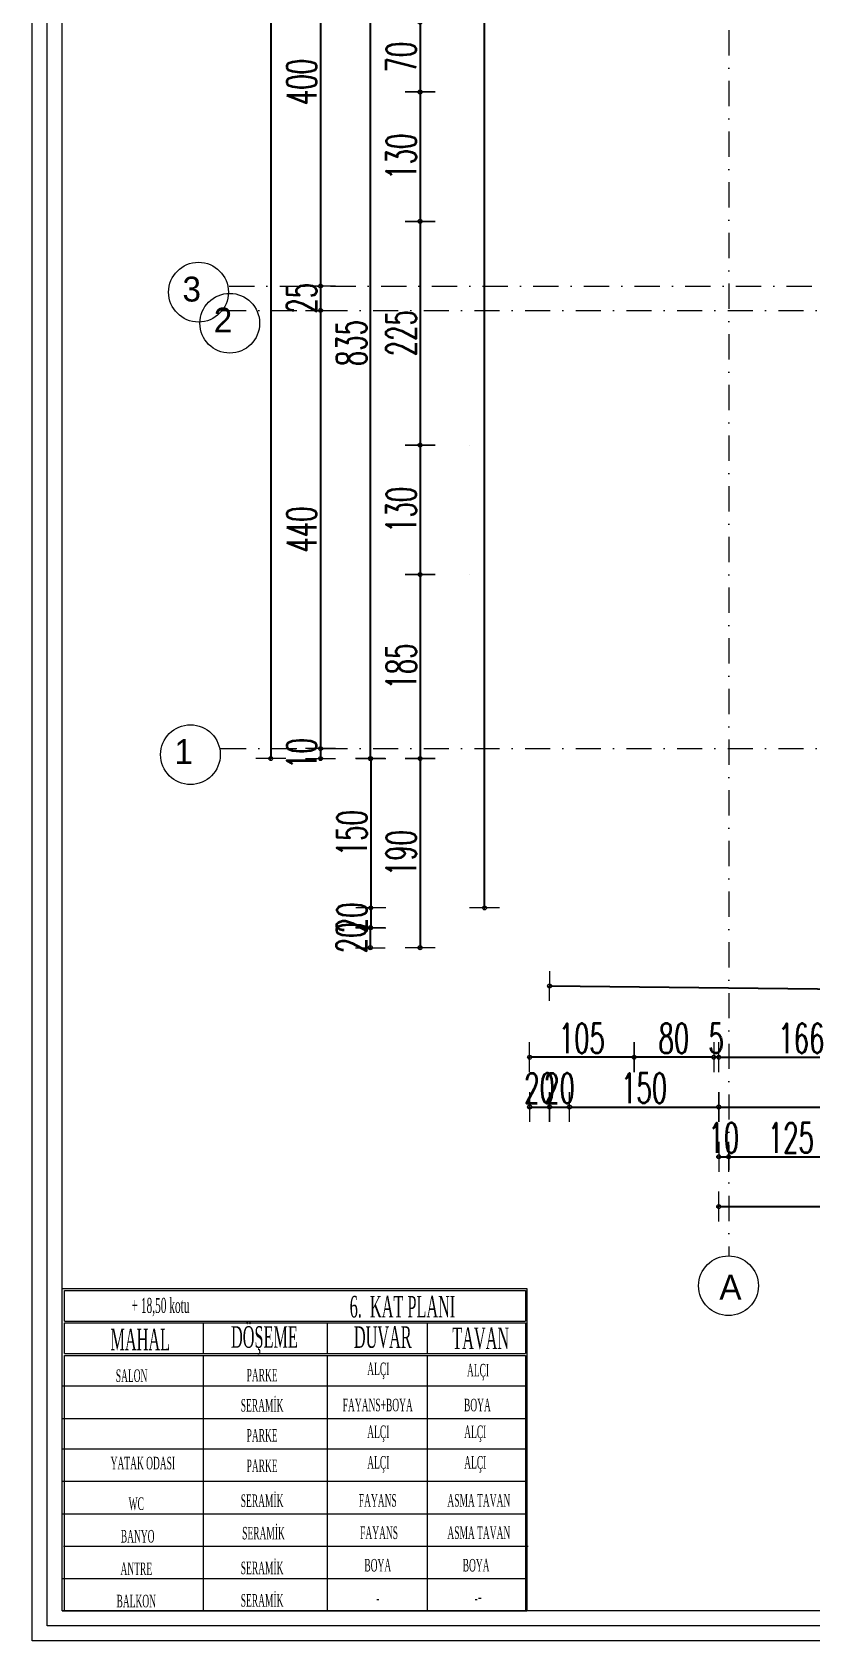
# Model space of a CAD drawing. Header units: millimetres. Extents: x -16104 to 67872, y -88009 to 12107.
# Drawn here: x 28315 to 29097, y -8330 to -6715 of the extents above; entities that cross this region are included whole.
import ezdxf

# ---------------------------------------------------------------- set-up
doc = ezdxf.new("R2010")
doc.units = ezdxf.units.MM
doc.linetypes.add('ACAD_ISO07W100', pattern=[3, 0, -3])
doc.linetypes.add('DASHDOTX2', pattern=[50.8, 25.4, -12.7, 0, -12.7])
doc.layers.get('0').update_dxf_attribs({"color": 241})
for name, color, linetype, lineweight in [('0.3', 114, 'Continuous', 5), ('AKS', 1, 'ACAD_ISO07W100', 5), ('akslar', 144, 'Continuous', 20), ('c05', 32, 'Continuous', 13), ('OLCU', 54, 'Continuous', 13)]:
    doc.layers.add(name, color=color, linetype=linetype, lineweight=lineweight)
doc.styles.add('DIM', font='Txttw.shx', dxfattribs={"width": 0.6})
doc.styles.add('OLCUIC', font='ROMANS.SHX', dxfattribs={"width": 0.5})
doc.dimstyles.new('50', dxfattribs={"dimscale": 0, "dimtxt": 30, "dimasz": 1, "dimexe": 0, "dimexo": 2, "dimgap": 4, "dimtad": 1, "dimdec": 0, "dimzin": 0, "dimdsep": 46, "dimtxsty": 'DIM', "dimblk1": 'DOT', "dimblk2": 'DOT', "dimsah": 1, "dimcen": 1.5, "dimdle": 3, "dimse1": 1, "dimse2": 1, "dimclrd": 256, "dimclre": 9, "dimclrt": 256, "dimadec": 0, "dimazin": 0, "dimtfac": 0.24, "dimtdec": 0, "dimtix": 1, "dimtmove": 2, "dimatfit": 3, "dimldrblk": 'DOT', "dimfxl": 0, "dimtolj": 1, "dimtzin": 15, "dimarcsym": 0})

# ---------------------------------------------------------------- blocks, each defined once
blk = doc.blocks.new('DOT')
for p, q in [((-2, 0), (0, 0)), ((0, 15), (0, -15)), ((2, 0), (0, 0))]:
    blk.add_line(p, q)
blk.add_circle((0, 0), 2)
blk = doc.blocks.new('*D7778')
at = {"layer": 'Defpoints', "color": 0, "transparency": 16777216}
for p in [(29004.9, -7694.1), (29170.9, -7694.1), (29170.9, -7744.1)]:
    blk.add_point(p, dxfattribs=at)
at = {"layer": 'OLCU', "lineweight": -2, "transparency": 16777216}
blk.add_line((29005.9, -7744.1), (29169.9, -7744.1), dxfattribs=at)
at = {"layer": 'OLCU', "lineweight": -2, "transparency": 16777216, "rotation": 180}
blk.add_blockref('DOT', (29004.9, -7744.1), dxfattribs=at)
at = {"layer": 'OLCU', "lineweight": -2, "transparency": 16777216}
blk.add_blockref('DOT', (29170.9, -7744.1), dxfattribs=at)
at = {"layer": 'OLCU', "transparency": 16777216, "insert": (29087.9, -7725.1), "char_height": 30, "attachment_point": 5, "style": 'DIM'}
blk.add_mtext('\\A1;166', dxfattribs=at)
blk = doc.blocks.new('*D7791')
at = {"layer": 'Defpoints', "color": 0, "transparency": 16777216}
for p in [(29004.9, -7759.1), (29446.9, -7759.1), (29446.9, -7794.1)]:
    blk.add_point(p, dxfattribs=at)
at = {"layer": 'OLCU', "lineweight": -2, "transparency": 16777216}
blk.add_line((29005.9, -7794.1), (29445.9, -7794.1), dxfattribs=at)
at = {"layer": 'OLCU', "lineweight": -2, "transparency": 16777216, "rotation": 180}
blk.add_blockref('DOT', (29004.9, -7794.1), dxfattribs=at)
at = {"layer": 'OLCU', "lineweight": -2, "transparency": 16777216}
blk.add_blockref('DOT', (29446.9, -7794.1), dxfattribs=at)
at = {"layer": 'OLCU', "transparency": 16777216, "insert": (29225.9, -7775.1), "char_height": 30, "attachment_point": 5, "style": 'DIM'}
blk.add_mtext('\\A1;442', dxfattribs=at)
blk = doc.blocks.new('*D7794')
at = {"layer": 'Defpoints', "color": 0, "transparency": 16777216}
for p in [(29014.9, -7844.1), (29139.9, -7844.1), (29139.9, -7844.1)]:
    blk.add_point(p, dxfattribs=at)
at = {"layer": 'OLCU', "lineweight": -2, "transparency": 16777216}
blk.add_line((29015.9, -7844.1), (29138.9, -7844.1), dxfattribs=at)
at = {"layer": 'OLCU', "lineweight": -2, "transparency": 16777216, "rotation": 180}
blk.add_blockref('DOT', (29014.9, -7844.1), dxfattribs=at)
at = {"layer": 'OLCU', "lineweight": -2, "transparency": 16777216}
blk.add_blockref('DOT', (29139.9, -7844.1), dxfattribs=at)
at = {"layer": 'OLCU', "transparency": 16777216, "insert": (29077.4, -7825.1), "char_height": 30, "attachment_point": 5, "style": 'DIM'}
blk.add_mtext('\\A1;125', dxfattribs=at)
blk = doc.blocks.new('*D7798')
at = {"layer": 'Defpoints', "color": 0, "transparency": 16777216}
for p in [(29004.9, -7859.1), (31054.9, -7859.1), (31054.9, -7894.1)]:
    blk.add_point(p, dxfattribs=at)
at = {"layer": 'OLCU', "lineweight": -2, "transparency": 16777216}
blk.add_line((29005.9, -7894.1), (31053.9, -7894.1), dxfattribs=at)
at = {"layer": 'OLCU', "lineweight": -2, "transparency": 16777216, "rotation": 180}
blk.add_blockref('DOT', (29004.9, -7894.1), dxfattribs=at)
at = {"layer": 'OLCU', "lineweight": -2, "transparency": 16777216}
blk.add_blockref('DOT', (31054.9, -7894.1), dxfattribs=at)
at = {"layer": 'OLCU', "transparency": 16777216, "insert": (30029.9, -7875.1), "char_height": 30, "attachment_point": 5, "style": 'DIM'}
blk.add_mtext('\\A1;2050', dxfattribs=at)
blk = doc.blocks.new('*D7840')
at = {"layer": 'Defpoints', "color": 0, "transparency": 16777216}
for p in [(28754.9, -6774.6), (28704.9, -6904.6), (28754.9, -6904.6)]:
    blk.add_point(p, dxfattribs=at)
at = {"layer": 'OLCU', "lineweight": -2, "transparency": 16777216}
blk.add_line((28704.9, -6775.6), (28704.9, -6903.6), dxfattribs=at)
for p, rotation in [((28704.9, -6774.6), 90), ((28704.9, -6904.6), 270)]:
    blk.add_blockref('DOT', p, dxfattribs=dict(at, rotation=rotation))
at = {"layer": 'OLCU', "transparency": 16777216, "insert": (28685.9, -6839.6), "char_height": 30, "attachment_point": 5, "rotation": 90, "style": 'DIM'}
blk.add_mtext('\\A1;130', dxfattribs=at)
blk = doc.blocks.new('*D7841')
at = {"layer": 'Defpoints', "color": 0, "transparency": 16777216}
for p in [(28754.9, -6904.6), (28704.9, -7129.3), (28754.9, -7129.3)]:
    blk.add_point(p, dxfattribs=at)
at = {"layer": 'OLCU', "lineweight": -2, "transparency": 16777216}
blk.add_line((28704.9, -6905.6), (28704.9, -7128.3), dxfattribs=at)
for p, rotation in [((28704.9, -6904.6), 90), ((28704.9, -7129.3), 270)]:
    blk.add_blockref('DOT', p, dxfattribs=dict(at, rotation=rotation))
at = {"layer": 'OLCU', "transparency": 16777216, "insert": (28685.9, -7016.9), "char_height": 30, "attachment_point": 5, "rotation": 90, "style": 'DIM'}
blk.add_mtext('\\A1;225', dxfattribs=at)
blk = doc.blocks.new('*D8056')
at = {"layer": 'Defpoints', "color": 0, "transparency": 16777216}
for p in [(28754.9, -7129.3), (28704.9, -7259.3), (28754.9, -7259.3)]:
    blk.add_point(p, dxfattribs=at)
at = {"layer": 'OLCU', "lineweight": -2, "transparency": 16777216}
blk.add_line((28704.9, -7130.3), (28704.9, -7258.3), dxfattribs=at)
for p, rotation in [((28704.9, -7129.3), 90), ((28704.9, -7259.3), 270)]:
    blk.add_blockref('DOT', p, dxfattribs=dict(at, rotation=rotation))
at = {"layer": 'OLCU', "transparency": 16777216, "insert": (28685.9, -7194.3), "char_height": 30, "attachment_point": 5, "rotation": 90, "style": 'DIM'}
blk.add_mtext('\\A1;130', dxfattribs=at)
blk = doc.blocks.new('*D8057')
at = {"layer": 'Defpoints', "color": 0, "transparency": 16777216}
for p in [(28754.9, -7259.3), (28704.9, -7444.1), (28754.9, -7444.1)]:
    blk.add_point(p, dxfattribs=at)
at = {"layer": 'OLCU', "lineweight": -2, "transparency": 16777216}
blk.add_line((28704.9, -7260.3), (28704.9, -7443.1), dxfattribs=at)
for p, rotation in [((28704.9, -7259.3), 90), ((28704.9, -7444.1), 270)]:
    blk.add_blockref('DOT', p, dxfattribs=dict(at, rotation=rotation))
at = {"layer": 'OLCU', "transparency": 16777216, "insert": (28685.9, -7351.7), "char_height": 30, "attachment_point": 5, "rotation": 90, "style": 'DIM'}
blk.add_mtext('\\A1;185', dxfattribs=at)
blk = doc.blocks.new('*D7843')
at = {"layer": 'Defpoints', "color": 0, "transparency": 16777216}
for p in [(28754.9, -6609.6), (28654.9, -7444.1), (28689.9, -7444.1)]:
    blk.add_point(p, dxfattribs=at)
at = {"layer": 'OLCU', "lineweight": -2, "transparency": 16777216}
blk.add_line((28654.9, -6610.6), (28654.9, -7443.1), dxfattribs=at)
for p, rotation in [((28654.9, -6609.6), 90), ((28654.9, -7444.1), 270)]:
    blk.add_blockref('DOT', p, dxfattribs=dict(at, rotation=rotation))
at = {"layer": 'OLCU', "transparency": 16777216, "insert": (28635.9, -7026.8), "char_height": 30, "attachment_point": 5, "rotation": 90, "style": 'DIM'}
blk.add_mtext('\\A1;835', dxfattribs=at)
blk = doc.blocks.new('*D7844')
at = {"layer": 'Defpoints', "color": 0, "transparency": 16777216}
for p in [(28604.9, -7444.1), (28654.9, -7434.1), (28654.9, -7444.1)]:
    blk.add_point(p, dxfattribs=at)
at = {"layer": 'OLCU', "lineweight": -2, "transparency": 16777216}
for p, q in [((28604.9, -7433.1), (28604.9, -7432.1)), ((28604.9, -7434.1), (28604.9, -7444.1)), ((28604.9, -7445.1), (28604.9, -7446.1))]:
    blk.add_line(p, q, dxfattribs=at)
for p, rotation in [((28604.9, -7434.1), 270), ((28604.9, -7444.1), 90)]:
    blk.add_blockref('DOT', p, dxfattribs=dict(at, rotation=rotation))
at = {"layer": 'OLCU', "transparency": 16777216, "insert": (28585.9, -7439.1), "char_height": 30, "attachment_point": 5, "rotation": 90, "style": 'DIM'}
blk.add_mtext('\\A1;10', dxfattribs=at)
blk = doc.blocks.new('*D7845')
at = {"layer": 'Defpoints', "color": 0, "transparency": 16777216}
for p in [(28589.9, -5634.6), (28554.9, -7444.1), (28589.9, -7444.1)]:
    blk.add_point(p, dxfattribs=at)
at = {"layer": 'OLCU', "lineweight": -2, "transparency": 16777216}
blk.add_line((28554.9, -5635.6), (28554.9, -7443.1), dxfattribs=at)
for p, rotation in [((28554.9, -5634.6), 90), ((28554.9, -7444.1), 270)]:
    blk.add_blockref('DOT', p, dxfattribs=dict(at, rotation=rotation))
at = {"layer": 'OLCU', "transparency": 16777216, "insert": (28535.9, -6539.3), "char_height": 30, "attachment_point": 5, "rotation": 90, "style": 'DIM'}
blk.add_mtext('\\A1;1810', dxfattribs=at)
blk = doc.blocks.new('*D7849')
at = {"layer": 'Defpoints', "color": 0, "transparency": 16777216}
for p in [(28999.9, -7694.1), (29004.9, -7694.1), (28999.9, -7744.1)]:
    blk.add_point(p, dxfattribs=at)
at = {"layer": 'OLCU', "lineweight": -2, "transparency": 16777216}
for p, q in [((28998.9, -7744.1), (28997.9, -7744.1)), ((29004.9, -7744.1), (28999.9, -7744.1)), ((29005.9, -7744.1), (29006.9, -7744.1))]:
    blk.add_line(p, q, dxfattribs=at)
blk.add_blockref('DOT', (28999.9, -7744.1), dxfattribs=at)
at = {"layer": 'OLCU', "lineweight": -2, "transparency": 16777216, "rotation": 180}
blk.add_blockref('DOT', (29004.9, -7744.1), dxfattribs=at)
at = {"layer": 'OLCU', "transparency": 16777216, "insert": (29002.4, -7725.1), "char_height": 30, "attachment_point": 5, "style": 'DIM'}
blk.add_mtext('\\A1;5', dxfattribs=at)
blk = doc.blocks.new('*D7850')
at = {"layer": 'Defpoints', "color": 0, "transparency": 16777216}
for p in [(28919.9, -7694.1), (28999.9, -7694.1), (28919.9, -7744.1)]:
    blk.add_point(p, dxfattribs=at)
at = {"layer": 'OLCU', "lineweight": -2, "transparency": 16777216}
blk.add_line((28998.9, -7744.1), (28920.9, -7744.1), dxfattribs=at)
at = {"layer": 'OLCU', "lineweight": -2, "transparency": 16777216, "rotation": 180}
blk.add_blockref('DOT', (28919.9, -7744.1), dxfattribs=at)
at = {"layer": 'OLCU', "lineweight": -2, "transparency": 16777216}
blk.add_blockref('DOT', (28999.9, -7744.1), dxfattribs=at)
at = {"layer": 'OLCU', "transparency": 16777216, "insert": (28959.9, -7725.1), "char_height": 30, "attachment_point": 5, "style": 'DIM'}
blk.add_mtext('\\A1;80', dxfattribs=at)
blk = doc.blocks.new('*D7851')
at = {"layer": 'Defpoints', "color": 0, "transparency": 16777216}
for p in [(28814.9, -7694.1), (28919.9, -7694.1), (28814.9, -7744.1)]:
    blk.add_point(p, dxfattribs=at)
at = {"layer": 'OLCU', "lineweight": -2, "transparency": 16777216}
blk.add_line((28918.9, -7744.1), (28815.9, -7744.1), dxfattribs=at)
at = {"layer": 'OLCU', "lineweight": -2, "transparency": 16777216, "rotation": 180}
blk.add_blockref('DOT', (28814.9, -7744.1), dxfattribs=at)
at = {"layer": 'OLCU', "lineweight": -2, "transparency": 16777216}
blk.add_blockref('DOT', (28919.9, -7744.1), dxfattribs=at)
at = {"layer": 'OLCU', "transparency": 16777216, "insert": (28867.4, -7725.1), "char_height": 30, "attachment_point": 5, "style": 'DIM'}
blk.add_mtext('\\A1;105', dxfattribs=at)
blk = doc.blocks.new('*D7852')
at = {"layer": 'Defpoints', "color": 0, "transparency": 16777216}
for p in [(28814.9, -7694.1), (28834.9, -7694.1), (28834.9, -7794.1)]:
    blk.add_point(p, dxfattribs=at)
at = {"layer": 'OLCU', "lineweight": -2, "transparency": 16777216}
for p, q in [((28813.9, -7794.1), (28812.9, -7794.1)), ((28814.9, -7794.1), (28834.9, -7794.1)), ((28835.9, -7794.1), (28836.9, -7794.1))]:
    blk.add_line(p, q, dxfattribs=at)
blk.add_blockref('DOT', (28814.9, -7794.1), dxfattribs=at)
at = {"layer": 'OLCU', "lineweight": -2, "transparency": 16777216, "rotation": 180}
blk.add_blockref('DOT', (28834.9, -7794.1), dxfattribs=at)
at = {"layer": 'OLCU', "transparency": 16777216, "insert": (28824.9, -7775.1), "char_height": 30, "attachment_point": 5, "style": 'DIM'}
blk.add_mtext('\\A1;20', dxfattribs=at)
blk = doc.blocks.new('*D7853')
at = {"layer": 'Defpoints', "color": 0, "transparency": 16777216}
for p in [(28855, -7696.5), (29004.9, -7694.1), (29004.9, -7794.1)]:
    blk.add_point(p, dxfattribs=at)
at = {"layer": 'OLCU', "lineweight": -2, "transparency": 16777216}
blk.add_line((28856, -7794.1), (29003.9, -7794.1), dxfattribs=at)
at = {"layer": 'OLCU', "lineweight": -2, "transparency": 16777216, "rotation": 180}
blk.add_blockref('DOT', (28855, -7794.1), dxfattribs=at)
at = {"layer": 'OLCU', "lineweight": -2, "transparency": 16777216}
blk.add_blockref('DOT', (29004.9, -7794.1), dxfattribs=at)
at = {"layer": 'OLCU', "transparency": 16777216, "insert": (28929.9, -7775.1), "char_height": 30, "attachment_point": 5, "style": 'DIM'}
blk.add_mtext('\\A1;150', dxfattribs=at)
blk = doc.blocks.new('*D7875')
at = {"layer": 'Defpoints', "color": 0, "transparency": 16777216}
for p in [(28754.9, -6704.6), (28704.9, -6774.6), (28754.9, -6774.6)]:
    blk.add_point(p, dxfattribs=at)
at = {"layer": 'OLCU', "lineweight": -2, "transparency": 16777216}
blk.add_line((28704.9, -6705.6), (28704.9, -6773.6), dxfattribs=at)
for p, rotation in [((28704.9, -6704.6), 90), ((28704.9, -6774.6), 270)]:
    blk.add_blockref('DOT', p, dxfattribs=dict(at, rotation=rotation))
at = {"layer": 'OLCU', "transparency": 16777216, "insert": (28685.9, -6739.6), "char_height": 30, "attachment_point": 5, "rotation": 90, "style": 'DIM'}
blk.add_mtext('\\A1;70', dxfattribs=at)
blk = doc.blocks.new('*D7876')
at = {"layer": 'Defpoints', "color": 0, "transparency": 16777216}
for p in [(28754.9, -7444.1), (28704.9, -7634.1), (28754.9, -7634.1)]:
    blk.add_point(p, dxfattribs=at)
at = {"layer": 'OLCU', "lineweight": -2, "transparency": 16777216}
blk.add_line((28704.9, -7445.1), (28704.9, -7633.1), dxfattribs=at)
for p, rotation in [((28704.9, -7444.1), 90), ((28704.9, -7634.1), 270)]:
    blk.add_blockref('DOT', p, dxfattribs=dict(at, rotation=rotation))
at = {"layer": 'OLCU', "transparency": 16777216, "insert": (28685.9, -7539.1), "char_height": 30, "attachment_point": 5, "rotation": 90, "style": 'DIM'}
blk.add_mtext('\\A1;190', dxfattribs=at)
blk = doc.blocks.new('*D7877')
at = {"layer": 'Defpoints', "color": 0, "transparency": 16777216}
for p in [(28754.9, -7614.1), (28654.9, -7634.1), (28754.9, -7634.1)]:
    blk.add_point(p, dxfattribs=at)
at = {"layer": 'OLCU', "lineweight": -2, "transparency": 16777216}
for p, q in [((28654.9, -7613.1), (28654.9, -7612.1)), ((28654.9, -7614.1), (28654.9, -7634.1)), ((28654.9, -7635.1), (28654.9, -7636.1))]:
    blk.add_line(p, q, dxfattribs=at)
for p, rotation in [((28654.9, -7614.1), 270), ((28654.9, -7634.1), 90)]:
    blk.add_blockref('DOT', p, dxfattribs=dict(at, rotation=rotation))
at = {"layer": 'OLCU', "transparency": 16777216, "insert": (28635.9, -7624.1), "char_height": 30, "attachment_point": 5, "rotation": 90, "style": 'DIM'}
blk.add_mtext('\\A1;20', dxfattribs=at)
blk = doc.blocks.new('*D7878')
at = {"layer": 'Defpoints', "color": 0, "transparency": 16777216}
for p in [(28654.9, -7444.1), (28655.4, -7594.1), (28655.4, -7594.1)]:
    blk.add_point(p, dxfattribs=at)
at = {"layer": 'OLCU', "lineweight": -2, "transparency": 16777216}
blk.add_line((28655.4, -7445.1), (28655.4, -7593.1), dxfattribs=at)
for p, rotation in [((28655.4, -7444.1), 90), ((28655.4, -7594.1), 270)]:
    blk.add_blockref('DOT', p, dxfattribs=dict(at, rotation=rotation))
at = {"layer": 'OLCU', "transparency": 16777216, "insert": (28636.4, -7519.1), "char_height": 30, "attachment_point": 5, "rotation": 90, "style": 'DIM'}
blk.add_mtext('\\A1;150', dxfattribs=at)
blk = doc.blocks.new('*D7914')
at = {"layer": 'Defpoints', "color": 0, "transparency": 16777216}
for p in [(28604.9, -6559.6), (28604.9, -6969.6), (28604.9, -6969.6)]:
    blk.add_point(p, dxfattribs=at)
at = {"layer": 'OLCU', "lineweight": -2, "transparency": 16777216}
blk.add_line((28604.9, -6560.6), (28604.9, -6968.6), dxfattribs=at)
for p, rotation in [((28604.9, -6559.6), 90), ((28604.9, -6969.6), 270)]:
    blk.add_blockref('DOT', p, dxfattribs=dict(at, rotation=rotation))
at = {"layer": 'OLCU', "transparency": 16777216, "insert": (28585.9, -6764.6), "char_height": 30, "attachment_point": 5, "rotation": 90, "style": 'DIM'}
blk.add_mtext('\\A1;400', dxfattribs=at)
blk = doc.blocks.new('*D7915')
at = {"layer": 'Defpoints', "color": 0, "transparency": 16777216}
for p in [(28604.9, -6969.6), (28604.9, -6994.1), (28604.9, -6994.1)]:
    blk.add_point(p, dxfattribs=at)
at = {"layer": 'OLCU', "lineweight": -2, "transparency": 16777216}
for p, q in [((28604.9, -6968.6), (28604.9, -6967.6)), ((28604.9, -6969.6), (28604.9, -6994.1)), ((28604.9, -6995.1), (28604.9, -6996.1))]:
    blk.add_line(p, q, dxfattribs=at)
for p, rotation in [((28604.9, -6969.6), 270), ((28604.9, -6994.1), 90)]:
    blk.add_blockref('DOT', p, dxfattribs=dict(at, rotation=rotation))
at = {"layer": 'OLCU', "transparency": 16777216, "insert": (28585.9, -6981.8), "char_height": 30, "attachment_point": 5, "rotation": 90, "style": 'DIM'}
blk.add_mtext('\\A1;25', dxfattribs=at)
blk = doc.blocks.new('*D7916')
at = {"layer": 'Defpoints', "color": 0, "transparency": 16777216}
for p in [(28604.9, -6994.1), (28604.9, -7434.1), (28604.9, -7434.1)]:
    blk.add_point(p, dxfattribs=at)
at = {"layer": 'OLCU', "lineweight": -2, "transparency": 16777216}
blk.add_line((28604.9, -6995.1), (28604.9, -7433.1), dxfattribs=at)
for p, rotation in [((28604.9, -6994.1), 90), ((28604.9, -7434.1), 270)]:
    blk.add_blockref('DOT', p, dxfattribs=dict(at, rotation=rotation))
at = {"layer": 'OLCU', "transparency": 16777216, "insert": (28585.9, -7214.1), "char_height": 30, "attachment_point": 5, "rotation": 90, "style": 'DIM'}
blk.add_mtext('\\A1;440', dxfattribs=at)
blk = doc.blocks.new('*D7924')
at = {"layer": 'Defpoints', "color": 0, "transparency": 16777216}
for p in [(28769.6, -5484.6), (28769.6, -5484.6), (28769.6, -7594.1)]:
    blk.add_point(p, dxfattribs=at)
at = {"layer": 'OLCU', "lineweight": -2, "transparency": 16777216}
blk.add_line((28769.6, -7593.1), (28769.6, -5485.6), dxfattribs=at)
for p, rotation in [((28769.6, -5484.6), 90), ((28769.6, -7594.1), 270)]:
    blk.add_blockref('DOT', p, dxfattribs=dict(at, rotation=rotation))
at = {"layer": 'OLCU', "transparency": 16777216, "insert": (28750.6, -6539.3), "char_height": 30, "attachment_point": 5, "rotation": 90, "style": 'DIM'}
blk.add_mtext('\\A1;2110', dxfattribs=at)
blk = doc.blocks.new('*D7932')
at = {"layer": 'Defpoints', "color": 0, "transparency": 16777216}
for p in [(28834.9, -7694.1), (28854.9, -7694.1), (28854.9, -7794.1)]:
    blk.add_point(p, dxfattribs=at)
at = {"layer": 'OLCU', "lineweight": -2, "transparency": 16777216}
for p, q in [((28833.9, -7794.1), (28832.9, -7794.1)), ((28834.9, -7794.1), (28854.9, -7794.1)), ((28855.9, -7794.1), (28856.9, -7794.1))]:
    blk.add_line(p, q, dxfattribs=at)
blk.add_blockref('DOT', (28834.9, -7794.1), dxfattribs=at)
at = {"layer": 'OLCU', "lineweight": -2, "transparency": 16777216, "rotation": 180}
blk.add_blockref('DOT', (28854.9, -7794.1), dxfattribs=at)
at = {"layer": 'OLCU', "transparency": 16777216, "insert": (28844.9, -7775.1), "char_height": 30, "attachment_point": 5, "style": 'DIM'}
blk.add_mtext('\\A1;20', dxfattribs=at)
blk = doc.blocks.new('*D7938')
at = {"layer": 'Defpoints', "color": 0, "transparency": 16777216}
for p in [(28755.4, -7594.1), (28655.4, -7614.1), (28755.4, -7614.1)]:
    blk.add_point(p, dxfattribs=at)
at = {"layer": 'OLCU', "lineweight": -2, "transparency": 16777216}
for p, q in [((28655.4, -7593.1), (28655.4, -7592.1)), ((28655.4, -7594.1), (28655.4, -7614.1)), ((28655.4, -7615.1), (28655.4, -7616.1))]:
    blk.add_line(p, q, dxfattribs=at)
for p, rotation in [((28655.4, -7594.1), 270), ((28655.4, -7614.1), 90)]:
    blk.add_blockref('DOT', p, dxfattribs=dict(at, rotation=rotation))
at = {"layer": 'OLCU', "transparency": 16777216, "insert": (28636.4, -7604.1), "char_height": 30, "attachment_point": 5, "rotation": 90, "style": 'DIM'}
blk.add_mtext('\\A1;20', dxfattribs=at)
blk = doc.blocks.new('*D7941')
at = {"layer": 'Defpoints', "color": 0, "transparency": 16777216}
for p in [(29004.9, -7794.1), (29014.9, -7794.1), (29014.9, -7844.1)]:
    blk.add_point(p, dxfattribs=at)
at = {"layer": 'OLCU', "lineweight": -2, "transparency": 16777216}
for p, q in [((29003.9, -7844.1), (29002.9, -7844.1)), ((29004.9, -7844.1), (29014.9, -7844.1)), ((29015.9, -7844.1), (29016.9, -7844.1))]:
    blk.add_line(p, q, dxfattribs=at)
blk.add_blockref('DOT', (29004.9, -7844.1), dxfattribs=at)
at = {"layer": 'OLCU', "lineweight": -2, "transparency": 16777216, "rotation": 180}
blk.add_blockref('DOT', (29014.9, -7844.1), dxfattribs=at)
at = {"layer": 'OLCU', "transparency": 16777216, "insert": (29009.9, -7825.1), "char_height": 30, "attachment_point": 5, "style": 'DIM'}
blk.add_mtext('\\A1;10', dxfattribs=at)
blk = doc.blocks.new('*D7658')
at = {"layer": 'Defpoints', "color": 0, "transparency": 16777216}
for p in [(28834.9, -7672.6), (28834.9, -7672.6), (29466.9, -7680)]:
    blk.add_point(p, dxfattribs=at)
at = {"layer": 'OLCU', "lineweight": -2, "transparency": 16777216}
blk.add_line((29465.9, -7680), (28835.9, -7672.6), dxfattribs=at)
for p, rotation in [((28834.9, -7672.6), 179.3311844585351), ((29466.9, -7680), 359.3311844585351)]:
    blk.add_blockref('DOT', p, dxfattribs=dict(at, rotation=rotation))
at = {"layer": 'OLCU', "transparency": 16777216, "insert": (29151.1, -7657.3), "char_height": 30, "attachment_point": 5, "rotation": 359.3312, "style": 'DIM'}
blk.add_mtext('\\A1;632', dxfattribs=at)

msp = doc.modelspace()

# ---------------------------------------------------------------- linework, layer by layer
at = {"layer": 'AKS', "linetype": 'ByBlock'}
for centre in [(28482.3, -6975.7), (28513.7, -7006.9), (28474.2, -7440.2), (29014.7, -7973.6)]:
    msp.add_circle(centre, 30, dxfattribs=at)
at = {"layer": 'akslar', "linetype": 'DASHDOTX2'}
for p, q in [((29014.9, -5134.6), (29014.9, -7944.1)), ((28513, -6969.6), (31563, -6969.6)), ((28504.9, -6994.1), (31554.9, -6994.1)), ((28504.9, -7434.1), (31554.9, -7434.1))]:
    msp.add_line(p, q, dxfattribs=at)
at = {"layer": 'c05'}
for points in [[(31845.5, -8120), (31845.5, -8330.3), (28315.2, -8330.3), (28315.2, -4952.5), (31845.5, -4952.5), (31845.5, -6808.6)], [(31830.5, -8120), (31830.5, -8315.3), (28330.2, -8315.3), (28330.2, -4967.5), (31830.5, -4967.5), (31830.5, -6808.6)], [(31815.5, -8120), (31815.5, -8300.3), (28345.2, -8300.3), (28345.2, -4982.5), (31815.5, -4982.5), (31815.5, -6808.6)]]:
    msp.add_lwpolyline(points, dxfattribs=at)
at = {"layer": 'OLCU'}
for p, q in [((28754.9, -7129.3), (28754.9, -7129.3)), ((28754.9, -7259.3), (28754.9, -7259.3)), ((28345.2, -8267.7), (28345.2, -7976.5)), ((28347.6, -8009.1), (28347.6, -7978.4)), ((28810.9, -7978.4), (28810.9, -8009.1)), ((28812.2, -7976.5), (28812.2, -8300.3)), ((28345.2, -8300.3), (28345.2, -8009.1)), ((28347.6, -8041.6), (28347.6, -8011)), ((28487, -8011), (28487, -8041.6)), ((28487, -8011), (28487, -8041.6)), ((28611.6, -8011), (28611.6, -8041.6)), ((28712.1, -8011), (28712.1, -8041.6)), ((28810.9, -8011), (28810.9, -8041.6)), ((28347.6, -8300.3), (28347.6, -8043.6)), ((28487, -8043.6), (28487, -8300.3)), ((28487, -8043.6), (28487, -8300.3)), ((28611.6, -8043.6), (28611.6, -8300.3)), ((28712.1, -8043.6), (28712.1, -8300.3)), ((28810.9, -8043.6), (28810.9, -8300.3))]:
    msp.add_line(p, q, dxfattribs=at)
for points in [[(28345.2, -7976.5), (28812.2, -7976.5)], [(28345.2, -7976.5), (28812.2, -7976.5)], [(28347.6, -7978.4), (28810.9, -7978.4)], [(28347.6, -7978.4), (28810.9, -7978.4)], [(28347.6, -8009.1), (28810.9, -8009.1)], [(28347.6, -8009.1), (28810.9, -8009.1)], [(28347.6, -8011), (28810.9, -8011)], [(28347.6, -8011), (28810.9, -8011)], [(28347.6, -8041.6), (28810.9, -8041.6)], [(28347.6, -8041.6), (28810.9, -8041.6)], [(28347.6, -8043.6), (28810.9, -8043.6)], [(28347.6, -8043.6), (28810.9, -8043.6)], [(28345.2, -8074.2), (28812.2, -8074.2)], [(28345.2, -8074.2), (28812.2, -8074.2)], [(28345.2, -8106.8), (28812.2, -8106.8)], [(28345.2, -8106.8), (28812.2, -8106.8)], [(28345.2, -8137.4), (28812.2, -8137.4)], [(28345.2, -8137.4), (28812.2, -8137.4)], [(28345.2, -8170), (28812.2, -8170)], [(28345.2, -8170), (28812.2, -8170)], [(28345.2, -8202.6), (28812.2, -8202.6)], [(28345.2, -8202.6), (28812.2, -8202.6)], [(28346.6, -8235.1), (28813.6, -8235.1)], [(28346.6, -8235.1), (28813.6, -8235.1)], [(28345.2, -8267.7), (28812.2, -8267.7)], [(28345.2, -8267.7), (28812.2, -8267.7)], [(28345.2, -8300.3), (28812.2, -8300.3)]]:
    msp.add_lwpolyline(points, dxfattribs=at)

# ---------------------------------------------------------------- texts
at = {"layer": '0.3', "ltscale": 0.7, "attachment_point": 8, "style": 'OLCUIC'}
for s, insert, char_height, width in [('{\\fTimes New Roman|b0|i0|c162|p18;+ 18,50 kotu }', (28444.2, -8004.5), 15.12, 206.873), ('{\\fTimes New Roman|b0|i0|c162|p18;6.  KAT PLANI}', (28687.2, -8005.9), 21.6, 262.139), ('{\\fTimes New Roman|b0|i0|c162|p18;DÖŞEME }', (28548.5, -8042.9), 21.6, 195.886), ('{\\fTimes New Roman|b0|i0|c162|p18;MAHAL }', (28423.8, -8038.4), 21.6, 195.886), ('{\\fTimes New Roman|b0|i0|c162|p18;DUVAR }', (28667.4, -8036.5), 21.6, 195.886), ('{\\fTimes New Roman|b0|i0|c162|p18;TAVAN}', (28765.8, -8037.7), 21.6, 195.886), ('{\\fTimes New Roman|b0|i0|c162|p18;SALON}', (28415.1, -8070.4), 12.6, 66.746), ('{\\fTimes New Roman|b0|i0|c162|p18;PARKE}', (28546.2, -8069.7), 12.6, 66.746), ('{\\fTimes New Roman|b0|i0|c162|p18;ALÇI}', (28662.9, -8067.5), 12.6, 66.746), ('{\\fTimes New Roman|b0|i0|c162|p18;ALÇI}', (28763.1, -8068.8), 12.6, 66.746), ('{\\fTimes New Roman|b0|i0|c162|p18;SERAMİK}', (28546.2, -8100.2), 12.6, 66.746), ('{\\fTimes New Roman|b0|i0|c162|p18;FAYANS+BOYA}', (28662.4, -8099.9), 12.6, 66.746), ('{\\fTimes New Roman|b0|i0|c162|p18;BOYA}', (28762.5, -8099.9), 12.6, 66.746), ('{\\fTimes New Roman|b0|i0|c162|p18;PARKE}', (28546.2, -8130.1), 12.6, 66.746), ('{\\fTimes New Roman|b0|i0|c162|p18;ALÇI}', (28662.9, -8130.7), 12.6, 66.746), ('{\\fTimes New Roman|b0|i0|c162|p18;ALÇI}', (28760.3, -8130.7), 12.6, 66.746), ('{\\fTimes New Roman|b0|i0|c162|p18;YATAK ODASI}', (28426.4, -8158.2), 12.6, 79.966), ('{\\fTimes New Roman|b0|i0|c162|p18;PARKE}', (28546.2, -8160.8), 12.6, 66.746), ('{\\fTimes New Roman|b0|i0|c162|p18;ALÇI}', (28662.9, -8161.4), 12.6, 66.746), ('{\\fTimes New Roman|b0|i0|c162|p18;ALÇI}', (28760.3, -8161.4), 12.6, 66.746), ('{\\fTimes New Roman|b0|i0|c162|p18;WC}', (28419.8, -8199.1), 12.6, 66.746), ('{\\fTimes New Roman|b0|i0|c162|p18;SERAMİK}', (28546.2, -8196), 12.6, 66.746), ('{\\fTimes New Roman|b0|i0|c162|p18;FAYANS}', (28662.4, -8195.7), 12.6, 66.746), ('{\\fTimes New Roman|b0|i0|c162|p18;ASMA TAVAN}', (28763.9, -8195.7), 12.6, 87.313), ('{\\fTimes New Roman|b0|i0|c162|p18;BANYO}', (28421.2, -8231.7), 12.6, 66.746), ('{\\fTimes New Roman|b0|i0|c162|p18;SERAMİK}', (28547.6, -8228.6), 12.6, 66.746), ('{\\fTimes New Roman|b0|i0|c162|p18;FAYANS}', (28663.7, -8228.2), 12.6, 66.746), ('{\\fTimes New Roman|b0|i0|c162|p18;ASMA TAVAN}', (28763.9, -8228.2), 12.6, 87.313), ('{\\fTimes New Roman|b0|i0|c162|p18;ANTRE}', (28419.8, -8264.2), 12.6, 66.746), ('{\\fTimes New Roman|b0|i0|c162|p18;SERAMİK}', (28546.2, -8263.5), 12.6, 66.746), ('{\\fTimes New Roman|b0|i0|c162|p18;BOYA}', (28662.4, -8260.8), 12.6, 66.746), ('{\\fTimes New Roman|b0|i0|c162|p18;BOYA}', (28761.2, -8260.8), 12.6, 66.746), ('{\\fTimes New Roman|b0|i0|c162|p18;BALKON}', (28419.8, -8296.8), 12.6, 66.746), ('{\\fTimes New Roman|b0|i0|c162|p18;SERAMİK}', (28546.2, -8296.1), 12.6, 66.746), ('{\\fTimes New Roman|b0|i0|c162|p18;-}', (28662.4, -8293.4), 12.6, 66.746), ('{\\fTimes New Roman|b0|i0|c162|p18;-}', (28761.2, -8293.4), 12.6, 66.746), ('{\\fTimes New Roman|b0|i0|c162|p18;-}', (28764.9, -8292.6), 14, 74.163)]:
    msp.add_mtext(s, dxfattribs=dict(at, insert=insert, char_height=char_height, width=width))
at = {"layer": 'AKS', "char_height": 25, "width": 35.659, "attachment_point": 1}
for s, insert in [('3', (28466.2, -6960.1)), ('2', (28497.6, -6991.2)), ('1', (28458.1, -7424.6)), ('A', (29005.5, -7962.6))]:
    msp.add_mtext(s, dxfattribs=dict(at, insert=insert))

# ---------------------------------------------------------------- dimensions: what is measured, and where the dimension line sits
at = {"layer": 'OLCU'}
for base, p1, p2, text, picture, middle in [((28769.6, -5484.6), (28769.6, -7594.1), (28769.6, -5484.6), '2110', '*D7924', (28750.6, -6539.3)), ((28554.9, -7444.1), (28589.9, -5634.6), (28589.9, -7444.1), '1810', '*D7845', (28535.9, -6539.3)), ((28604.9, -6969.6), (28604.9, -6559.6), (28604.9, -6969.6), '400', '*D7914', (28585.9, -6764.6))]:
    dim = msp.add_linear_dim(base=base, p1=p1, p2=p2, angle=90, text=text, dimstyle='50', override={"dimscale": 1}, dxfattribs=at)
    dim.commit()
    dim.dimension.update_dxf_attribs({"geometry": picture, "text_midpoint": middle})
for base, p1, p2, picture, middle in [((28654.927507, -7444.0601116), (28754.927507, -6609.5601116), (28689.927507, -7444.0601116), '*D7843', (28635.927507, -7026.8101116)), ((28704.9, -6774.6), (28754.9, -6704.6), (28754.9, -6774.6), '*D7875', (28685.9, -6739.6)), ((28704.9, -6904.6), (28754.9, -6774.6), (28754.9, -6904.6), '*D7840', (28685.9, -6839.6)), ((28704.9, -7129.3), (28754.9, -6904.6), (28754.9, -7129.3), '*D7841', (28685.9, -7016.9)), ((28604.927507, -6994.0601116), (28604.927507, -6969.5601116), (28604.927507, -6994.0601116), '*D7915', (28585.927507, -6981.8101116)), ((28604.9, -7434.1), (28604.9, -6994.1), (28604.9, -7434.1), '*D7916', (28585.9, -7214.1)), ((28704.9, -7259.3), (28754.9, -7129.3), (28754.9, -7259.3), '*D8056', (28685.9, -7194.3)), ((28704.9, -7444.1), (28754.9, -7259.3), (28754.9, -7444.1), '*D8057', (28685.9, -7351.7)), ((28604.9, -7444.1), (28654.9, -7434.1), (28654.9, -7444.1), '*D7844', (28585.9, -7439.1)), ((28655.4, -7594.1), (28654.9, -7444.1), (28655.4, -7594.1), '*D7878', (28636.4, -7519.1)), ((28704.9, -7634.1), (28754.9, -7444.1), (28754.9, -7634.1), '*D7876', (28685.9, -7539.1)), ((28655.4, -7614.1), (28755.4, -7594.1), (28755.4, -7614.1), '*D7938', (28636.4, -7604.1)), ((28654.9, -7634.1), (28754.9, -7614.1), (28754.9, -7634.1), '*D7877', (28635.9, -7624.1))]:
    dim = msp.add_linear_dim(base=base, p1=p1, p2=p2, angle=90, dimstyle='50', override={"dimscale": 1}, dxfattribs=at)
    dim.commit()
    dim.dimension.update_dxf_attribs({"geometry": picture, "text_midpoint": middle})
dim = msp.add_aligned_dim(p1=(29466.9, -7680), p2=(28834.9, -7672.6), distance=0, dimstyle='50', override={"dimscale": 1}, dxfattribs=at)
dim.commit()
dim.dimension.update_dxf_attribs({"geometry": '*D7658', "text_midpoint": (29151.1, -7657.3)})
for base, p1, p2, picture, middle in [((28834.9, -7794.1), (28814.9, -7694.1), (28834.9, -7694.1), '*D7852', (28824.9, -7775.1)), ((28814.9, -7744.1), (28919.9, -7694.1), (28814.9, -7694.1), '*D7851', (28867.4, -7725.1)), ((28854.9, -7794.1), (28834.9, -7694.1), (28854.9, -7694.1), '*D7932', (28844.9, -7775.1)), ((29004.9, -7794.1), (28855, -7696.5), (29004.9, -7694.1), '*D7853', (28929.9, -7775.1)), ((28919.9, -7744.1), (28999.9, -7694.1), (28919.9, -7694.1), '*D7850', (28959.9, -7725.1)), ((28999.9, -7744.1), (29004.9, -7694.1), (28999.9, -7694.1), '*D7849', (29002.4, -7725.1)), ((29170.9, -7744.1), (29004.9, -7694.1), (29170.9, -7694.1), '*D7778', (29087.9, -7725.1)), ((29446.9, -7794.1), (29004.9, -7759.1), (29446.9, -7759.1), '*D7791', (29225.9, -7775.1)), ((29014.9, -7844.1), (29004.9, -7794.1), (29014.9, -7794.1), '*D7941', (29009.9, -7825.1)), ((29139.9, -7844.1), (29014.9, -7844.1), (29139.9, -7844.1), '*D7794', (29077.4, -7825.1)), ((31054.9, -7894.1), (29004.9, -7859.1), (31054.9, -7859.1), '*D7798', (30029.9, -7875.1))]:
    dim = msp.add_linear_dim(base=base, p1=p1, p2=p2, dimstyle='50', override={"dimscale": 1}, dxfattribs=at)
    dim.commit()
    dim.dimension.update_dxf_attribs({"geometry": picture, "text_midpoint": middle})

doc.saveas('drawing.dxf')
